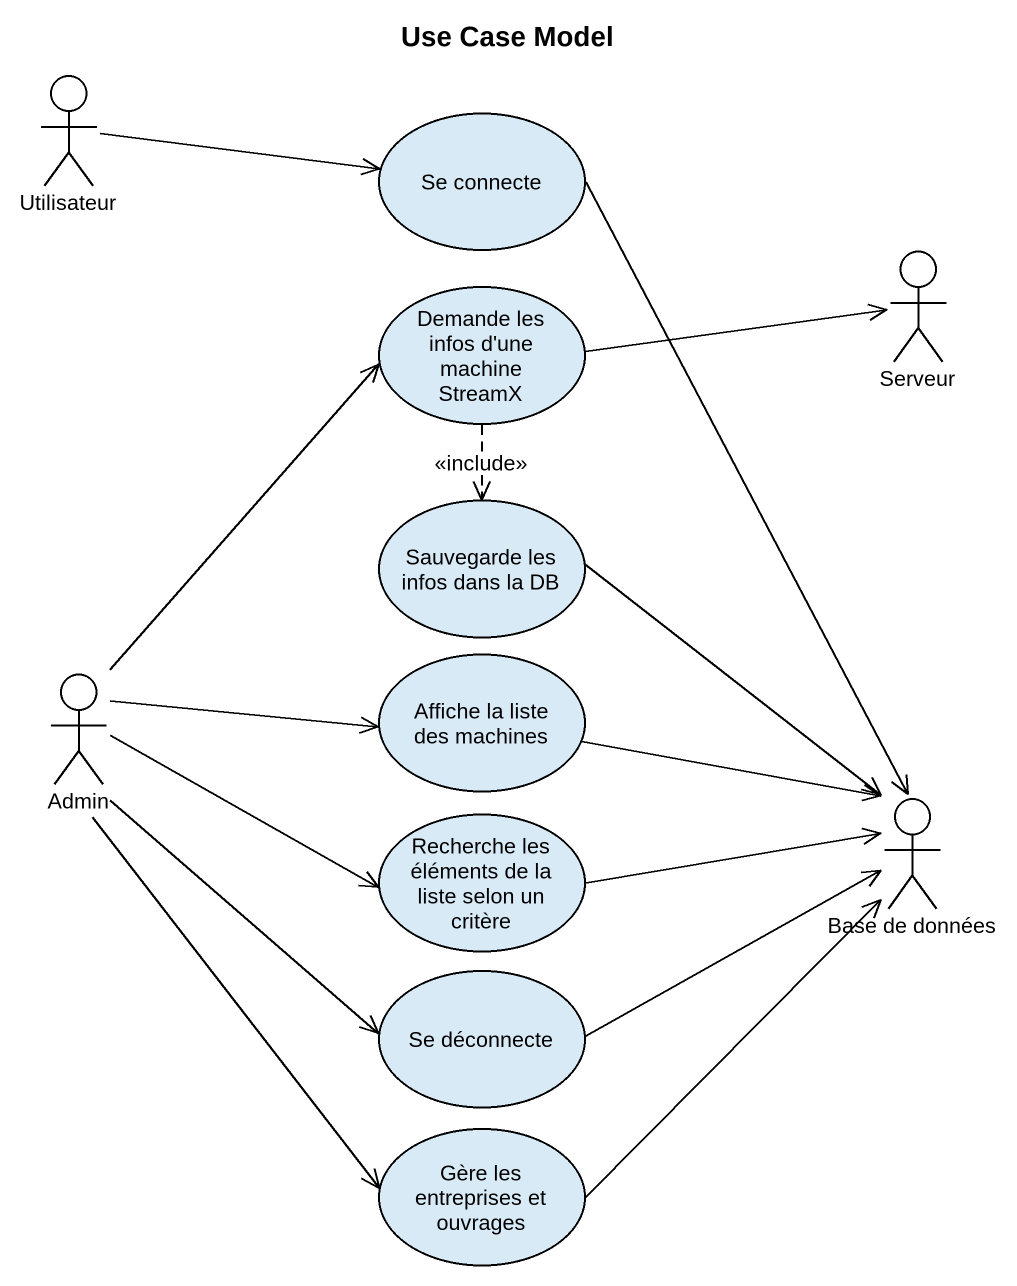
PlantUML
@startuml
title Use Case Model
actor Utilisateur
usecase "Se connecte" as Se_connecte
actor Serveur
usecase "Demande les infos d'une machine StreamX" as Demande_les_infos_d_une
usecase "Sauvegarde les infos dans la DB" as Sauvegarde_les_infos_dans
actor Admin
usecase "Affiche la liste des machines" as Affiche_la_liste_des
usecase "Recherche les éléments de la liste selon un critère" as Recherche_les_éléments_de
actor "Base de données" as Base_de_données
usecase "Se déconnecte" as Se_déconnecte
usecase "Gère les entreprises et ouvrages" as Gère_les_entreprises_et
Utilisateur -right-> Se_connecte
Se_connecte --> Base_de_données
Demande_les_infos_d_une -right-> Serveur
Demande_les_infos_d_une ..> Sauvegarde_les_infos_dans : <<include>>
Sauvegarde_les_infos_dans --> Base_de_données
Admin -up-> Demande_les_infos_d_une
Admin -right-> Affiche_la_liste_des
Admin -right-> Recherche_les_éléments_de
Admin --> Se_déconnecte
Admin --> Gère_les_entreprises_et
Affiche_la_liste_des -right-> Base_de_données
Recherche_les_éléments_de -right-> Base_de_données
Se_déconnecte -right-> Base_de_données
Gère_les_entreprises_et -up-> Base_de_données
@enduml
